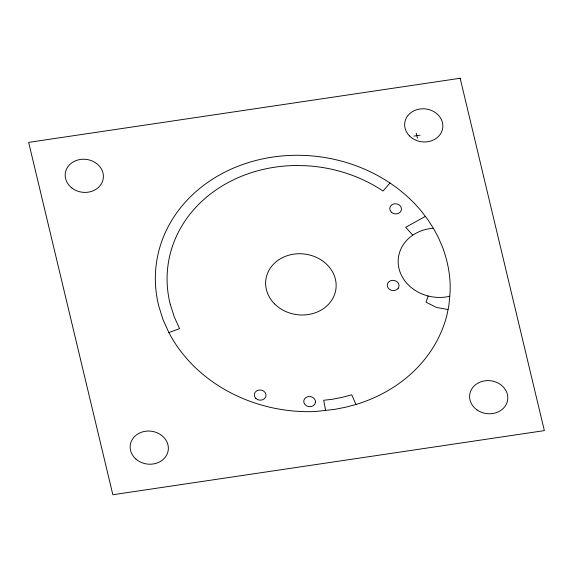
<?xml version="1.0" encoding="UTF-8"?>
<svg xmlns="http://www.w3.org/2000/svg" width="573" height="573" viewBox="0 0 573 573"><rect width="100%" height="100%" fill="white"/><g stroke="black" fill="none" stroke-linecap="round" stroke-linejoin="round"><path stroke-width="0.86" d="M449.762 296.212L448.953 304.994L447.047 314.57A147.762 127.707 7.5 0 1 355.976 404.474L345.326 407.296L334.424 409.401L315.286 411.543A147.934 127.858 7.5 0 1 168.87 332.576L163.011 319.541L158.778 306.082A147.762 127.707 7.5 0 1 301.785 155.34L305.81 155.498A147.762 127.707 7.5 0 1 421.728 211.63L428.031 219.939L433.611 228.62L438.417 237.623L442.435 246.884C448.279 262.541 451.359 279.524 449.762 296.212L449.447 296.341A39.967 34.545 7.5 0 1 399.016 268.594A39.967 34.545 7.5 0 1 433.181 228.269M428.167 295.997L426.083 302.186L436.454 307.45L448.043 309.563M389.991 183.023L383.036 191.031A135.973 117.515 7.5 0 0 305.545 165.719L295.152 165.518A135.973 117.515 7.5 0 0 170.245 304.27M425.352 216.408L405.655 227.309L412.818 235.159M168.87 332.576L179.564 328.658L174.171 316.661L170.274 304.263M413.964 136.088L420.052 135.185M355.976 404.474L351.736 394.811L341.931 397.411L331.975 399.331L323.688 400.262L325.622 410.39M416.242 133.144L417.445 138.179M398.063 288.427L397.06 289.401A5.888 5.093 7.5 0 1 388.286 288.183A5.888 5.093 7.5 0 1 390.492 280.827L391.939 280.433A5.888 5.093 7.5 0 1 397.999 282.754A5.888 5.093 7.5 0 1 398.063 288.427M460.155 78.265L28.65 142.383L112.845 494.735L544.35 430.617L460.155 78.265M315.479 402.081L315.358 400.749A5.888 5.093 7.5 0 0 306.089 397.404A5.888 5.093 7.5 0 0 306.827 406.006A5.888 5.093 7.5 0 0 315.479 402.081M391.237 212.096A5.888 5.093 7.5 0 0 401.207 210.613A5.888 5.093 7.5 0 0 394.417 203.809A5.888 5.093 7.5 0 0 391.237 212.096M255.787 398.342A5.888 5.093 7.5 0 0 265.75 396.86A5.888 5.093 7.5 0 0 258.96 390.048A5.888 5.093 7.5 0 0 255.787 398.342M477.008 409.917A19.145 16.545 7.5 0 0 507.628 400.047A19.145 16.545 7.5 0 0 481.47 381.604A19.145 16.545 7.5 0 0 477.008 409.917M135.959 459.095A19.145 16.545 7.5 0 0 167.782 452.276A19.145 16.545 7.5 0 0 144.024 431.505A19.145 16.545 7.5 0 0 135.959 459.095M71.89 188.016A19.145 16.545 7.5 0 0 103.083 179.449A19.145 16.545 7.5 0 0 77.921 159.974A19.145 16.545 7.5 0 0 71.89 188.016M409.509 135.959A19.145 16.545 7.5 0 0 441.898 131.145A19.145 16.545 7.5 0 0 419.837 109.013A19.145 16.545 7.5 0 0 409.509 135.959M274.596 303.905A35.34 30.548 7.5 0 0 334.388 295.023A35.34 30.548 7.5 0 0 293.67 254.161A35.34 30.548 7.5 0 0 274.596 303.905"/></g></svg>
